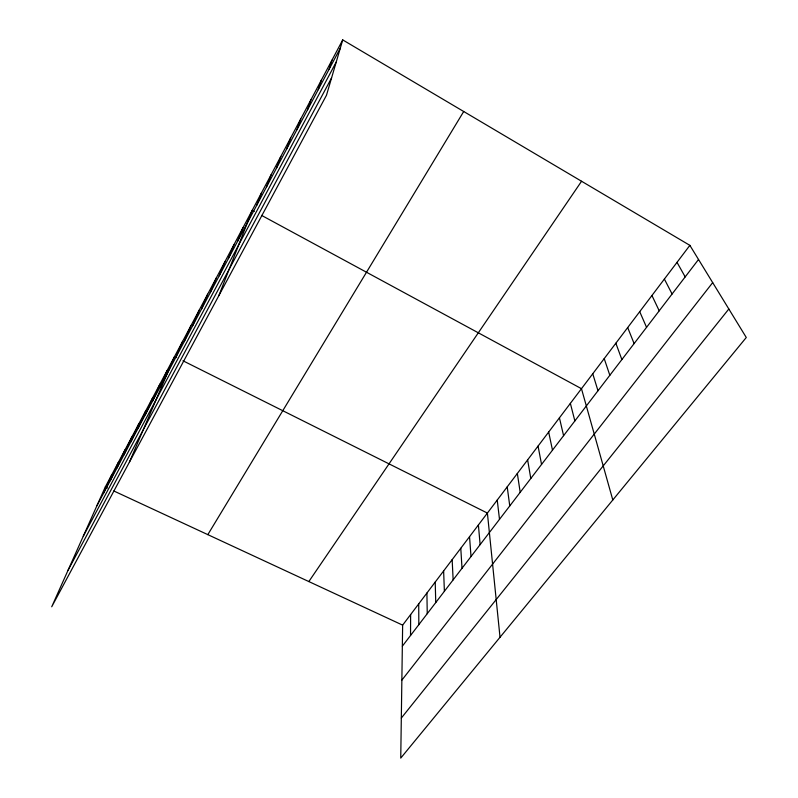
<?xml version="1.0" encoding="UTF-8"?>
<svg xmlns="http://www.w3.org/2000/svg" width="798" height="798" viewBox="0 0 798 798"><rect width="100%" height="100%" fill="white"/><g stroke="black" fill="none" stroke-linecap="round" stroke-linejoin="round"><path stroke-width="1.2" d="M410.531 635.497L410.631 614.58M689.871 245.355L402.641 625.133L400.746 758.1L746.28 337.494L689.871 245.355L342.721 39.9L105.276 486.999L51.72 606.779L326.482 95.251L342.721 39.9M329.135 69.187L331.938 60.219M318.212 89.725L321.335 80.159M307.489 109.875L310.931 99.76M296.966 129.665L300.716 119.002M286.632 149.096L290.671 137.904M276.477 168.169L280.806 156.488M266.512 186.912L271.111 174.742M256.717 205.315L261.584 192.687M218.861 295.619L252.218 210.323L254.303 211.45M237.644 241.176L243.001 227.669M228.358 258.632L233.944 244.717M219.221 275.799L225.036 261.485M210.243 292.676L216.278 277.983M201.415 309.275L207.66 294.213M192.737 325.594L199.181 310.173M184.198 341.644L190.842 325.883M175.799 357.424L182.632 341.344M129.386 462.192L174.553 356.556L176.657 357.614M159.999 387.13L167.171 370.462M152.568 401.095L159.899 384.157M145.246 414.86L152.727 397.653M138.034 428.416L145.655 410.96M130.922 441.783L138.692 424.077M123.919 454.95L131.82 437.015M110.204 480.735L118.363 462.351M117.017 467.937L125.047 449.773M103.491 493.354L111.78 474.76M96.877 505.792L340.267 48.259M83.271 536.226L336.217 62.054M67.98 570.42L331.559 77.925M207.829 534.64L463.708 111.501M308.836 581.562L581.562 181.256M402.342 646.19L698.519 259.49M401.863 680.125L712.684 282.632M401.324 718.05L728.833 309.006M105.276 486.999L107.411 487.997M113.815 490.97L402.641 625.133M182.971 360.776L487.398 513.074L500.017 637.263M261.604 215.41L581.473 388.686L612.804 499.977M677.013 262.352L685.193 276.896M664.375 279.061L672.096 293.993M651.946 295.499L659.218 310.811M639.717 311.669L646.56 327.34M627.697 327.569L634.111 343.589M615.856 343.22L621.871 359.569M604.216 358.611L609.832 375.289M592.754 373.773L597.991 390.751M570.361 403.369L574.869 420.935M559.428 417.823L563.587 435.668M548.665 432.057L552.485 450.162M538.061 446.072L541.553 464.436M527.628 459.877L530.79 478.481M517.343 473.483L520.196 492.316M507.209 486.87L509.762 505.932M497.234 500.067L499.498 519.348M478.401 524.964L480.127 544.635M469.533 536.695L471.01 556.545M460.785 548.266L462.012 568.286M452.147 559.677L453.144 579.867M443.628 570.949L444.386 591.298M435.209 582.071L435.758 602.57M426.91 593.044L427.239 613.692M418.721 603.877L418.83 624.674"/></g></svg>
